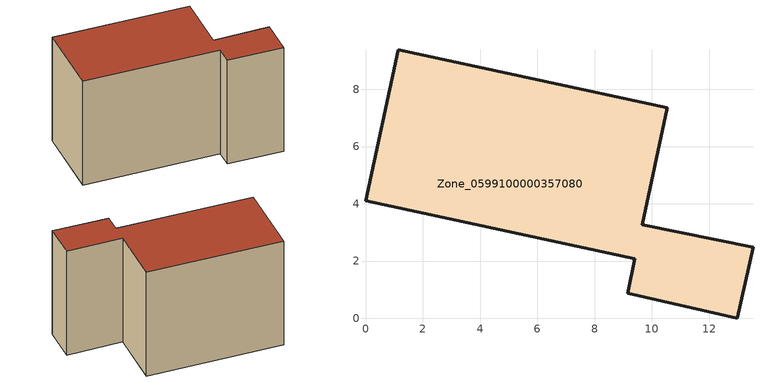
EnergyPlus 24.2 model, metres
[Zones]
Zone_0599100000357080
 floor ground (C_G): 1.14,9.38 10.54,7.35 9.66,3.26 13.54,2.49 12.99,0 9.15,0.88 9.41,2.08 0,4.1 z0
 wall outside (C_F): 10.54,7.35 1.14,9.38 0,4.1 9.41,2.08 9.15,0.88 12.99,0 13.54,2.49 9.66,3.26 10.54,7.35 z0:8.23
 roof outside (C_R): 13.54,2.49 9.66,3.26 10.54,7.35 1.14,9.38 0,4.1 9.41,2.08 9.15,0.88 12.99,0 z8.23
[BUILDING]
Pand.0599100000357080: North Axis=0; Terrain=City; Loads Convergence Tolerance Value=0.04; Temperature Convergence Tolerance Value=0.4; Solar Distribution=FullExterior; Maximum Number of Warmup Days=25; Minimum Number of Warmup Days=1
[Site:Location]
Rotterdam.The.Hague.AP_ZH_NLD Design_Conditions: Latitude=51.96; Longitude=4.45; Time Zone=1; Elevation=-4.5
[SITE:GROUNDTEMPERATURE:BUILDINGSURFACE]
18, 18, 18, 18, 18, 18, 18, 18, 18, 18, 18, 18
[MATERIAL] Thermal Absorptance=0.9; Solar Absorptance=0.7; Visible Absorptance=0.7
Name | Roughness | Thickness | Conductivity | Density | Specific Heat
G.TI.1992-2005 | MediumSmooth | 0.15 | 0.06 | 540 | 1210
F.TI.1992-2005 | Rough | 0.3 | 0.12 | 1920 | 840
R.TI.1992-2005 | MediumRough | 0.2 | 0.08 | 1500 | 1000
[CONSTRUCTION]
C_G: G.TI.1992-2005
C_F: F.TI.1992-2005
C_R: R.TI.1992-2005
[ZONE]
Zone_0599100000357080: Type=1; Multiplier=1; Ceiling Height=Autocalculate; Volume=Autocalculate; Floor Area=autocalculate; Part of Total Floor Area=Yes
[ZONEINFILTRATION:DESIGNFLOWRATE]
Infil_Zone_0599100000357080: Zone or ZoneList or Space or SpaceList=Zone_0599100000357080; Schedule=AlwaysOn; Design Flow Rate Calculation Method=Flow/Area; Flow Rate per Floor Area=0.0015; Constant Term Coefficient=1; Temperature Term Coefficient=0; Velocity Term Coefficient=0; Velocity Squared Term Coefficient=0
[HVACTEMPLATE:ZONE:IDEALLOADSAIRSYSTEM]
Zone_0599100000357080: Maximum Heating Supply Air Temperature=50; Minimum Cooling Supply Air Temperature=13; Maximum Heating Supply Air Humidity Ratio=0.0156; Minimum Cooling Supply Air Humidity Ratio=0.0077; Heating Limit=NoLimit; Cooling Limit=NoLimit; Dehumidification Control Type=ConstantSensibleHeatRatio; Cooling Sensible Heat Ratio=0.7; Dehumidification Setpoint=60; Humidification Control Type=None; Humidification Setpoint=30; Outdoor Air Method=None; Outdoor Air Flow Rate per Person=0.00944; Outdoor Air Flow Rate per Zone Floor Area=0; Outdoor Air Flow Rate per Zone=0; Demand Controlled Ventilation Type=None; Outdoor Air Economizer Type=NoEconomizer; Heat Recovery Type=None; Sensible Heat Recovery Effectiveness=0.7; Latent Heat Recovery Effectiveness=0.65
[ZONECONTROL:THERMOSTAT]
ThermostatControl_Zone_0599100000357080: Zone or ZoneList=Zone_0599100000357080; Control Type Schedule=DualSetpointControlType; Control 1=Thermostat_Zone_0599100000357080; Temperature Difference Between Cutout And Setpoint=0
[THERMOSTATSETPOINT:DUALSETPOINT]
Thermostat_Zone_0599100000357080: Heating Setpoint Temperature Schedule=HeatingSetpoint_Zone_0599100000357080; Cooling Setpoint Temperature Schedule=CoolingSetpoint_Zone_0599100000357080
[SCHEDULE:COMPACT]
HeatingSetpoint_Zone_0599100000357080: Through: 12/31, For: AllDays, Until: 24:00, 21
CoolingSetpoint_Zone_0599100000357080: Through: 12/31, For: AllDays, Until: 24:00, 24
DualSetpointControlType: Through: 12/31, For: AllDays, Until: 24:00, 4
AlwaysOn: Through: 12/31, For: AllDays, Until: 24:00, 1
